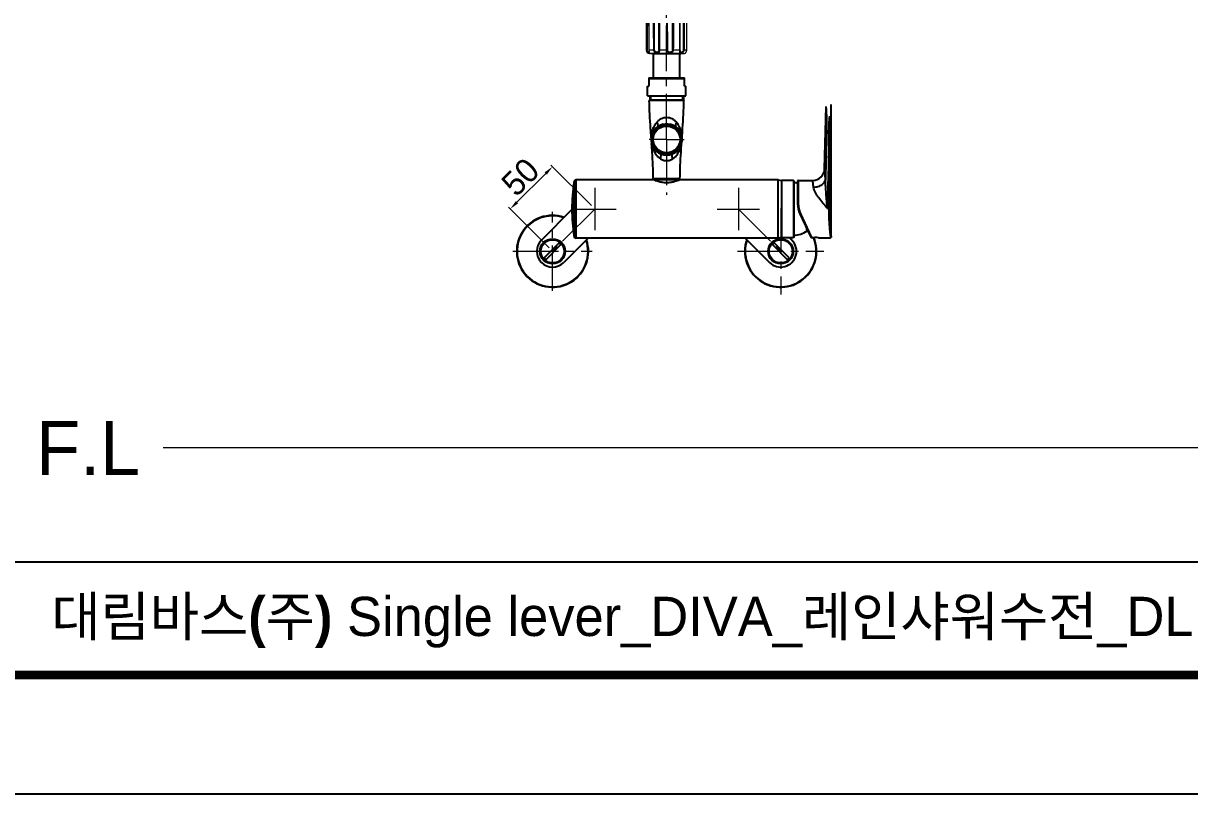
# Model space of a CAD drawing. Extents: x 0 to 3160, y 0 to 2315.
# Drawn here: x 595 to 1569, y 0 to 644 of the extents above; entities that cross this region are included whole.
import ezdxf

# ---------------------------------------------------------------- set-up
doc = ezdxf.new("R2010")
doc.units = 0
doc.header["$LTSCALE"] = 4
doc.header["$MEASUREMENT"] = 0
doc.header["$PDMODE"] = 3
doc.header["$PDSIZE"] = -10
doc.linetypes.add('CENTER2', pattern=[28.575000000000003, 19.05, -3.175, 3.175, -3.175])
doc.layers.get('0').update_dxf_attribs({"linetype": 'CONTINUOUS'})
doc.layers.get('DEFPOINTS').update_dxf_attribs({"linetype": 'CONTINUOUS'})
doc.layers.add('1', color=7, linetype='CONTINUOUS', true_color=0xffffff)
doc.layers.add('Cneter', color=1, linetype='CENTER2', lineweight=13)
doc.layers.add('치수선', color=7, linetype='CONTINUOUS', lineweight=20)
doc.layers.add('DEF_LAYER_ASSEM_MEMBER', color=7, linetype='CONTINUOUS')
doc.styles.add('Daelim Dimension', font='')
doc.styles.get('Daelim Dimension').set_extended_font_data('나눔고딕')
doc.dimstyles.new('DEFAULT', dxfattribs={"dimscale": 2, "dimtxt": 2, "dimasz": 2, "dimexe": 0, "dimexo": 2, "dimgap": 1, "dimtad": 1, "dimdec": 1, "dimzin": 9, "dimdsep": 46, "dimtxsty": 'Daelim Dimension', "dimcen": 0.5, "dimclrd": 252, "dimclre": 252, "dimclrt": 3, "dimadec": 1, "dimazin": 0, "dimtfac": 1, "dimtdec": 1, "dimtix": 1, "dimtmove": 0, "dimatfit": 3, "dimfxl": 1, "dimtolj": 1, "dimtzin": 1, "dimlwd": 9, "dimlwe": 9, "dimarcsym": 0})

# ---------------------------------------------------------------- blocks, each defined once
blk = doc.blocks.new('*D8')
at = {"color": 5, "lineweight": 9, "ltscale": 0.5, "transparency": 16777216}
for p, q in [((1007.214415159126, 494.5195804091482), (1031.256045719442, 518.5612109694698)), ((1069.475655054412, 491.6553101334928), (1035.49868640656, 525.6322787813359)), ((1034.120315995112, 456.2999710741849), (1000.143347347261, 490.276939722028))]:
    blk.add_line(p, q, dxfattribs=at)
at = {"color": 5, "ltscale": 0.5, "transparency": 16777216}
for points in [[(1030.313236677859, 519.5040200110518), (1032.198854761024, 517.6184019278879), (1036.912899968933, 524.2180652189629)], [(1006.271606117544, 495.4623894507301), (1008.157224200708, 493.5767713675663), (1001.557560909634, 488.8627261596551)]]:
    blk.add_solid(points, dxfattribs=at)
at = {"layer": 'DEFPOINTS', "color": 0, "ltscale": 0.5, "transparency": 16777216}
for p in [(1036.912899968933, 524.2180652189629), (1072.304082179158, 488.826883008747), (1036.948743119859, 453.4715439494391)]:
    blk.add_point(p, dxfattribs=at)
at = {"color": 7, "ltscale": 0.5, "transparency": 16777216, "insert": (1010.142990454583, 515.6326356740069), "char_height": 20, "attachment_point": 5, "rotation": 45.00000000000709, "style": 'Daelim Dimension'}
blk.add_mtext('\\A1;50', dxfattribs=at)

msp = doc.modelspace()

# ---------------------------------------------------------------- linework, layer by layer
msp.add_line((1143.304082179158, 618.5268830087466), (1121.304082179158, 618.5268830087466))
at = {"color": 5}
msp.add_line((50.80561065673828, 193.9725952148438), (2594.861236572266, 193.9725952148438), dxfattribs=at)
at = {"ltscale": 0.5}
msp.add_lwpolyline([(0, 0), (3159.520004272461, 0), (3159.520004272461, 2315.039978027344), (0, 2315.039978027344)], close=True, dxfattribs=at)
at = {"color": 5, "linetype": 'ByBlock', "lineweight": 200, "const_width": 7.279999999999999}
msp.add_lwpolyline([(50.80561065673828, 99.1279296875), (3108.405616760254, 99.1279296875), (3108.405616760254, 2261.287963867188), (50.80561065673828, 2261.287963867188)], close=True, dxfattribs=at)
at = {"layer": '1', "color": 7, "linetype": 'Continuous', "lineweight": 18}
for p, q in [((1115.170478679158, 644.1167940087466), (1115.301036679159, 621.6757000087464)), ((1117.889053679159, 618.8093970087466), (1120.500300679158, 618.5268830087466)), ((1144.107863679158, 618.5268830087466), (1120.500300679158, 618.5268830087466)), ((1144.107863679158, 618.5268830087466), (1146.719109679158, 618.8093970087466))]:
    msp.add_line(p, q, dxfattribs=at)
at = {"layer": '1', "color": 7, "linetype": 'Continuous', "lineweight": 13}
for p, q in [((1115.602335679158, 621.6757000087464), (1115.301036679159, 621.6757000087464)), ((1121.558187679158, 621.6757000087464), (1117.461415679159, 621.6757000087464)), ((1146.719109679158, 618.8093970087466), (1117.889053679159, 618.8093970087466)), ((1132.542163679159, 621.6757000087464), (1126.265544679159, 621.6757000087464)), ((1143.414738679158, 621.6757000087464), (1137.895171679159, 621.6757000087464)), ((1149.088513679158, 621.6757000087464), (1146.908666679158, 621.6757000087464))]:
    msp.add_line(p, q, dxfattribs=at)
at = {"layer": '1', "color": 7, "linetype": 'Continuous', "lineweight": 18}
for centre, radius, start, end in [((1118.200987679158, 621.6925720087465), 2.9, 180.3333329999999, 263.8251269999777), ((1120.554081679158, 619.0239820087463), 0.499999999687501, 263.8251269999777, 270), ((1144.054081679159, 619.0239820087463), 0.499999999687501, 270, 276.1748730000207), ((1146.407175679159, 621.6925720087465), 2.9, 276.1748730000207, 299.9052350000584)]:
    msp.add_arc(centre, radius, start, end, dxfattribs=at)
at = {"layer": '1', "color": 7, "linetype": 'Continuous', "lineweight": 13}
for centre, major_axis, ratio, start_param, end_param in [((1116.584598679158, 621.6815180087469), (-0.9999763877555136, -0.006871967087189919), 0.004975, 5.302367287257733, 6.094650488186611), ((1118.334342679158, 621.6815180087469), (-0.9999978656089196, -0.002066102193357242), 0.008229, 0.0551008193274898, 0.5096054776802728), ((1122.190175679159, 621.6815180087469), (0.9999641940692576, 0.008462303392696885), 0.000606, 4.028239513729078, 4.820522715066583), ((1126.620682679159, 621.6815180087469), (-0.9999931303681261, 0.003706644925552731), 0.007631000000000001, 0.4154766212526781, 1.207759822943341), ((1132.528161679159, 621.6815180087469), (0.9999814361457295, 0.006093222750955008), 0.005904, 4.726355791663655, 5.518638992992949), ((1137.566348679159, 621.6815180087469), (-0.9999700084097568, 0.007744822824618218), 0.003464, 1.113607590658326, 1.905890792342862), ((1142.761298679158, 621.6815180087469), (0.9999996190003849, 0.000872925425101058), 0.008439, 5.42450179514351, 6.216784996474015), ((1146.049741679159, 621.6815180087469), (-0.9999667134111928, 0.00815917086987469), 0.002325, 3.679185711801588, 4.471468913496086)]:
    msp.add_ellipse(centre, major_axis=major_axis, ratio=ratio, start_param=start_param, end_param=end_param, dxfattribs=at)
at = {"layer": '1', "color": 7, "linetype": 'Continuous', "lineweight": 18}
msp.add_ellipse((1148.101387679159, 621.6815180087469), major_axis=(0.9999886907281261, -0.004755882229063192), ratio=0.007026, start_param=6.122653886246837, end_param=6.914937087576194, dxfattribs=at)
at = {"layer": '1', "color": 7, "linetype": 'Continuous', "lineweight": 13}
for points in [[(1115.602335293037, 621.6757001254214), (1115.550844005362, 629.1560649067042), (1115.499352717687, 636.6364296879874), (1115.447861430011, 644.1167944692697)], [(1115.904544682075, 644.1166009184199), (1115.945776497655, 636.6383435845873), (1115.987008313235, 629.1600862507544), (1116.028240128816, 621.6818289169214)], [(1117.418013950087, 644.1167941555486), (1117.432481159242, 636.6364294788377), (1117.446948368397, 629.1560648021268), (1117.461415577553, 621.6757001254164)], [(1121.558187871519, 621.6757001254214), (1121.493765849998, 629.1560650578563), (1121.429343828475, 636.6364299902912), (1121.364921806953, 644.1167949227261)], [(1125.705753681648, 621.6818289169214), (1125.727998188396, 629.16008649988), (1125.750242695144, 636.6383440828381), (1125.772487201892, 644.1166016657962)], [(1126.353523110115, 644.1167946689443), (1126.324196872851, 636.636429821102), (1126.294870635587, 629.1560649732592), (1126.265544398323, 621.6757001254164)], [(1132.542163699204, 621.6757001254214), (1132.494954726191, 629.1560648244222), (1132.447745753179, 636.6364295234225), (1132.400536780166, 644.1167942224229)], [(1137.124910699667, 621.6818289169214), (1137.171384345818, 629.1600861796942), (1137.21785799197, 636.6383434424674), (1137.264331638123, 644.1166007052402)], [(1138.073364867995, 644.1167946691494), (1138.013967256321, 636.6364298212384), (1137.954569644645, 629.1560649733274), (1137.89517203297, 621.6757001254164)], [(1143.414738413034, 621.6757001254214), (1143.406832089531, 629.1560649471539), (1143.398925766029, 636.636429768886), (1143.391019442525, 644.1167945906182)], [(1146.288348350748, 621.6818289169214), (1146.337305602731, 629.160086333231), (1146.386262854714, 636.6383437495406), (1146.435220106697, 644.1166011658506)], [(1147.093695010059, 644.1167943510773), (1147.032018827483, 636.6364296091901), (1146.970342644904, 629.156064867303), (1146.908666462327, 621.6757001254164)], [(1149.088513469192, 621.6757001254214), (1149.123609251902, 629.1560647960669), (1149.158705034611, 636.6364294667128), (1149.193800817321, 644.1167941373587)]]:
    msp.add_open_spline(points, degree=3, dxfattribs=at)
at = {"layer": '1', "color": 7, "linetype": 'Continuous', "lineweight": 18}
for points, knots in [([(1117.288096343667, 644.1167739463663), (1117.288442214545, 643.9572804077065), (1117.29077841983, 642.8795732248818), (1117.29473531654, 641.04965723957), (1117.299595740973, 638.7930308857185), (1117.303460307092, 636.9928320038202), (1117.307329848524, 635.1851846270292), (1117.312111745197, 632.943630427746), (1117.318609776798, 629.8832979644994), (1117.326716620993, 626.0416049703986), (1117.332623675271, 623.2200232609048), (1117.335835951725, 621.6790057395415)], [0, 0, 0, 0, 0.0213247711632055, 0.1440927293615808, 0.2446653525023822, 0.3230426412290896, 0.384784873694818, 0.486353422411842, 0.6227454643687826, 0.7939609833902991, 1, 1, 1, 1]), ([(1149.094840853205, 621.6775952090284), (1149.099962056091, 622.7618133383003), (1149.109419968691, 624.7642450156759), (1149.122429793038, 627.5188860271337), (1149.133086818968, 629.7755130421183), (1149.141587832805, 631.5757130418046), (1149.150123460383, 633.3833627908607), (1149.160707143844, 635.6249216480792), (1149.17515548649, 638.6852622148444), (1149.188927553486, 641.60268994943), (1149.197883148091, 643.5000042969587), (1149.200794181474, 644.116750064893)], [0, 0, 0, 0, 0.1449545302006532, 0.2677150457568928, 0.368281563533489, 0.4466540848439347, 0.5083925934808863, 0.6099550754818576, 0.7463389802055487, 0.9175443166939028, 1, 1, 1, 1]), ([(1147.854093248637, 619.1793204695205), (1147.860022949882, 619.1834189235096), (1147.871894570912, 619.1916242766251), (1147.970881145873, 619.2640225762107), (1148.125950053495, 619.3942293211066), (1148.424713912561, 619.6936912321626), (1148.793725095692, 620.2463671158657), (1149.045066255186, 621.0092823132618), (1149.073865845657, 621.4510266359707), (1149.088513469073, 621.6757001254168)], [0, 0, 0, 0, 0.1038553457084216, 0.2079246922293622, 0.3184675448105985, 0.4363181500365246, 0.7001787429503538, 0.8475093293368925, 1, 1, 1, 1]), ([(1148.660580723331, 620.0854750031417), (1148.675978365171, 620.1113912025812), (1148.75750441344, 620.2535553070602), (1148.897216103209, 620.5513623328434), (1148.98970981864, 620.8638912496899), (1149.023192241466, 621.0207742856683)], [0, 0, 0, 0, 0.1067022716779811, 0.564731751720043, 1, 1, 1, 1])]:
    msp.add_open_spline(points, degree=3, knots=knots, dxfattribs=at)
at = {"layer": '1', "color": 7, "linetype": 'Continuous', "lineweight": 13}
for points, weights in [([(1122.298099739285, 621.6818289169241), (1122.24689102749, 629.1600790677858), (1122.196111047425, 636.6383362939118), (1122.145644728513, 644.1165989112551)], [1.00000000007275, 1.000000000075473, 1.000000000078156, 1.000000000080793]), ([(1133.249869612552, 621.6818289169241), (1133.212710752047, 629.1600790628931), (1133.176132816269, 636.6383362841275), (1133.140005640606, 644.1165988965786)], [1.00000000007252, 1.000000000075234, 1.000000000077909, 1.000000000080536]), ([(1143.759094909831, 621.6818289169241), (1143.753372944294, 629.1600791955843), (1143.748112275292, 636.6383365495103), (1143.74322854981, 644.1165992946535)], [1.00000000007305, 1.000000000075782, 1.000000000078474, 1.000000000081127])]:
    msp.add_rational_spline(points, weights, degree=3, dxfattribs=at)
for points, knots in [([(1117.461415577526, 621.6757001254168), (1117.470381293298, 621.4519959406443), (1117.488051622008, 621.0111023656964), (1117.636522988783, 620.2476322846851), (1117.863238365301, 619.5815235084833), (1117.920738260268, 619.2886645244753), (1117.828460818301, 619.1937836352804), (1117.659504499465, 619.165012730331), (1117.36284748523, 619.223178484378), (1116.970145502502, 619.3946676598121), (1116.487257745172, 619.6940185021031), (1115.980321326941, 620.2467962427299), (1115.657183312909, 621.0095041495401), (1115.620826430431, 621.4511027486751), (1115.602335292898, 621.6757001254168)], [0, 0, 0, 0, 0.0759945805998849, 0.1497760193957676, 0.2820795981004951, 0.3955280006027183, 0.4483588358831172, 0.5000480691611758, 0.6037010385658875, 0.659010690246542, 0.7179782517287541, 0.8499979378041722, 0.9237088393372462, 1, 1, 1, 1]), ([(1126.265544398273, 621.6757001254168), (1126.260926128408, 621.4519942331376), (1126.251824083612, 621.0110972929319), (1126.156725686328, 620.2476583464518), (1125.892277629609, 619.5813477108759), (1125.304177727986, 619.2388582569902), (1124.551346410426, 619.1507941394257), (1123.822788557082, 619.2231433025131), (1123.213782435999, 619.3946749027673), (1122.55159274261, 619.6940136052635), (1121.961673977263, 620.2467971459382), (1121.615453757536, 621.0095039725966), (1121.577494153737, 621.4511026889986), (1121.558187870943, 621.6757001254168)], [0, 0, 0, 0, 0.0760230122516425, 0.1498320546923099, 0.2821851316991315, 0.3956759782982817, 0.4998610236731652, 0.6035527724796512, 0.6588831170221108, 0.7178727398180714, 0.8499418179928535, 0.9236802967476344, 1, 1, 1, 1]), ([(1137.89517203292, 621.6757001254168), (1137.879135576865, 621.4519959401714), (1137.847529684271, 621.0111023644431), (1137.553270502992, 620.2476322834136), (1136.921971738126, 619.5815235079917), (1136.093889484789, 619.2886645242979), (1135.45888063266, 619.1937836352527), (1134.849447336424, 619.1650127303269), (1134.251014049048, 619.223178484558), (1133.710914135555, 619.3946676604814), (1133.179196996628, 619.6940185030676), (1132.782359557519, 620.2467962430128), (1132.575051065935, 621.0095041494174), (1132.553251151306, 621.451102748516), (1132.542163698464, 621.6757001254168)], [0, 0, 0, 0, 0.0759945807591359, 0.1497760196580175, 0.2820795981970731, 0.3955280006586189, 0.4483588359749338, 0.5000480691776339, 0.6037010387485905, 0.6590106905872634, 0.7179782518616692, 0.8499979378183886, 0.9237088392843256, 1, 1, 1, 1]), ([(1146.9086664623, 621.6757001254168), (1146.888708808699, 621.451994232516), (1146.84937471556, 621.0110972912853), (1146.493763105004, 620.2476583447824), (1145.790219456382, 619.5813477102274), (1144.894311692859, 619.2388582568965), (1144.18302414957, 619.1507941393807), (1143.768491183248, 619.2231433027487), (1143.549723414067, 619.3946749036468), (1143.397358977306, 619.6940136065305), (1143.379247478822, 620.2467971463093), (1143.407860117143, 621.0095039724356), (1143.412419504607, 621.4511026887899), (1143.414738412473, 621.6757001254168)], [0, 0, 0, 0, 0.0760230124608288, 0.1498320550367761, 0.2821851318257439, 0.3956759783713533, 0.4998610236952294, 0.6035527727200852, 0.658883117470684, 0.7178727399929551, 0.8499418180116631, 0.9236802966781674, 1, 1, 1, 1])]:
    msp.add_open_spline(points, degree=3, knots=knots, dxfattribs=at)
for points, weights, knots in [([(1117.467221105029, 620.3308750429132), (1117.467448592623, 620.2738889120728), (1117.462836987947, 620.2282323187455), (1117.442883073488, 620.154636427907), (1117.427422009731, 620.1268726459803), (1117.365068538011, 620.062835484081), (1117.301483722754, 620.0450367423177), (1117.139847744821, 620.0451426765931), (1117.040891259372, 620.0623384508358), (1116.810595621264, 620.1482094975909), (1116.680907809194, 620.2162388961997), (1116.481429521402, 620.3942683605992), (1116.415872220443, 620.4653085989557), (1116.291601856487, 620.6395811446291), (1116.233691636529, 620.7427064590856), (1116.136793710619, 620.9759319304139), (1116.097131910068, 621.1080220982076), (1116.043712888537, 621.3847385128975), (1116.029060235194, 621.5333226002831), (1116.028240128816, 621.6818289169214)], [1.000000000007744, 1.000000000008082, 1.000000000008434, 1.000000000009116, 1.000000000009423, 1.000000000010226, 1.00000000001054, 1.000000000010539, 1.000000000010226, 1.000000000009161, 1.000000000008413, 1.000000000007374, 1.000000000007063, 1.000000000006555, 1.000000000006373, 1.000000000006154, 1.000000000006121, 1.000000000006087, 1.000000000006089, 1.00000000000609], [0, 0, 0, 0, 0.0816496131819026, 0.0816496131819026, 0.1651360119835485, 0.1651360119835485, 0.3321088095868373, 0.3321088095868373, 0.4990816071901276, 0.4990816071901276, 0.6660544047934179, 0.6660544047934179, 0.7495408035950623, 0.7495408035950623, 0.8330272023967081, 0.8330272023967081, 0.9165136011983526, 0.9165136011983526, 1, 1, 1, 1]), ([(1125.705753681647, 621.6818289169214), (1125.70529947367, 621.5329600865052), (1125.698636345815, 621.3883382744252), (1125.670449245283, 621.1077367094808), (1125.649334652256, 620.9780893312827), (1125.588555962517, 620.742773520411), (1125.549401612262, 620.6403573229345), (1125.451749886333, 620.4652745406524), (1125.393813576622, 620.3935284975532), (1125.263401560534, 620.2759477791069), (1125.18973197187, 620.2290509158302), (1125.031958450843, 620.1546364278956), (1124.947866598663, 620.1268726459707), (1124.680934137033, 620.0628354840619), (1124.48221798354, 620.0450367423146), (1124.073148602952, 620.0451426765958), (1123.859201620498, 620.0623384508067), (1123.422381765973, 620.1482094977055), (1123.203936333602, 620.2162388964061), (1122.899726566215, 620.3942683606101), (1122.804787063137, 620.465308598923), (1122.631997842148, 620.639581144761), (1122.555328736596, 620.7427064590383), (1122.430697962644, 620.9759319304871), (1122.381748882637, 621.1080220981339), (1122.316546182959, 621.3847385128552), (1122.299116668487, 621.5333226004523), (1122.298099738954, 621.6818289169214)], [1.000000000006057, 1.000000000006058, 1.000000000006049, 1.000000000006085, 1.000000000006116, 1.000000000006341, 1.00000000000652, 1.000000000007017, 1.000000000007339, 1.000000000008019, 1.000000000008384, 1.000000000009063, 1.000000000009375, 1.000000000010171, 1.000000000010481, 1.000000000010481, 1.000000000010172, 1.000000000009111, 1.000000000008363, 1.000000000007338, 1.000000000007014, 1.000000000006515, 1.000000000006342, 1.00000000000612, 1.000000000006081, 1.000000000006054, 1.000000000006058, 1.000000000006057], [0, 0, 0, 0, 0.0624999999999999, 0.0624999999999999, 0.1249999999999999, 0.1249999999999999, 0.1875000000000004, 0.1875000000000004, 0.2499999999999998, 0.2499999999999998, 0.3125000000000002, 0.3125000000000002, 0.3749999999999996, 0.3749999999999996, 0.4999999999999995, 0.4999999999999995, 0.6249999999999993, 0.6249999999999993, 0.7499999999999992, 0.7499999999999992, 0.8124999999999997, 0.8124999999999997, 0.874999999999999, 0.874999999999999, 0.9374999999999996, 0.9374999999999996, 1, 1, 1, 1]), ([(1137.124910699667, 621.6818289169214), (1137.123974680315, 621.5329600865198), (1137.108933608296, 621.3883382741878), (1137.048934430771, 621.1077367082817), (1137.004966848929, 620.9780893308798), (1136.887828923108, 620.7427735187293), (1136.815852928829, 620.640357322518), (1136.648546825489, 620.4652745397075), (1136.55427510418, 620.3935284973568), (1136.353562287425, 620.2759477788595), (1136.24528841458, 620.2290509154291), (1136.023741216429, 620.1546364278483), (1135.910366088146, 620.126872645933), (1135.563755301647, 620.06283548398), (1135.322889306551, 620.0450367423109), (1134.857794633816, 620.0451426765985), (1134.628965324931, 620.0623384506857), (1134.19001411672, 620.1482094981798), (1133.98502411014, 620.2162388972538), (1133.718425995473, 620.394268360657), (1133.63852753893, 620.4653085987884), (1133.498069457377, 620.6395811453053), (1133.438515793169, 620.7427064588446), (1133.344468295284, 620.9759319307859), (1133.309135754499, 621.1080220978265), (1133.262658444462, 621.3847385126819), (1133.250607532374, 621.5333226011503), (1133.249869612323, 621.6818289169214)], [1.000000000005968, 1.000000000005971, 1.000000000005969, 1.000000000005994, 1.000000000006033, 1.000000000006252, 1.000000000006421, 1.000000000006921, 1.000000000007234, 1.000000000007902, 1.00000000000826, 1.000000000008935, 1.000000000009244, 1.000000000010018, 1.000000000010333, 1.000000000010334, 1.000000000010031, 1.000000000008979, 1.000000000008241, 1.000000000007231, 1.000000000006922, 1.00000000000643, 1.000000000006243, 1.000000000006039, 1.000000000005992, 1.000000000005964, 1.00000000000597, 1.000000000005968], [0, 0, 0, 0, 0.0625000000000005, 0.0625000000000005, 0.1250000000000001, 0.1250000000000001, 0.1875000000000005, 0.1875000000000005, 0.2500000000000009, 0.2500000000000009, 0.3125000000000002, 0.3125000000000002, 0.3750000000000005, 0.3750000000000005, 0.5000000000000002, 0.5000000000000002, 0.6250000000000009, 0.6250000000000009, 0.7500000000000006, 0.7500000000000006, 0.8125000000000009, 0.8125000000000009, 0.8750000000000001, 0.8750000000000001, 0.9375000000000008, 0.9375000000000008, 1, 1, 1, 1]), ([(1146.288348350748, 621.6818289169214), (1146.287368493882, 621.5329600865298), (1146.270987362456, 621.3883382740369), (1146.207250389861, 621.1077367075259), (1146.161002739427, 620.9780893306261), (1146.042315714788, 620.742773517667), (1145.971196444202, 620.640357322256), (1145.812520348639, 620.4652745391113), (1145.726024001849, 620.3935284972345), (1145.548926142111, 620.2759477787031), (1145.456710533642, 620.229050915178), (1145.275054054492, 620.1546364278188), (1145.185445132618, 620.1268726459084), (1144.921339060541, 620.0628354839318), (1144.751027099997, 620.0450367423091), (1144.447530100927, 620.0451426766012), (1144.310890242413, 620.062338450608), (1144.075197830817, 620.1482094984822), (1143.979580352203, 620.2162388977913), (1143.875338109744, 620.3942683606865), (1143.847866075444, 620.465308598702), (1143.805461031217, 620.6395811456514), (1143.790888629185, 620.7427064587209), (1143.771430277076, 620.9759319309769), (1143.766246763798, 621.1080220976328), (1143.760242093372, 621.3847385125728), (1143.759208539389, 621.5333226015914), (1143.759094909809, 621.6818289169214)], [1.000000000006046, 1.00000000000605, 1.000000000006038, 1.000000000006068, 1.00000000000611, 1.000000000006326, 1.000000000006504, 1.000000000007005, 1.000000000007325, 1.000000000008006, 1.000000000008364, 1.000000000009048, 1.000000000009355, 1.000000000010147, 1.000000000010466, 1.000000000010457, 1.000000000010161, 1.000000000009099, 1.000000000008352, 1.000000000007316, 1.000000000007008, 1.000000000006507, 1.00000000000633, 1.000000000006108, 1.000000000006068, 1.000000000006042, 1.00000000000605, 1.000000000006046], [0, 0, 0, 0, 0.0625, 0.0625, 0.1250000000000004, 0.1250000000000004, 0.1875000000000001, 0.1875000000000001, 0.2499999999999998, 0.2499999999999998, 0.3125000000000006, 0.3125000000000006, 0.3750000000000002, 0.3750000000000002, 0.5000000000000007, 0.5000000000000007, 0.625, 0.625, 0.7500000000000003, 0.7500000000000003, 0.8125000000000001, 0.8125000000000001, 0.8749999999999997, 0.8749999999999997, 0.9375000000000006, 0.9375000000000006, 1, 1, 1, 1])]:
    msp.add_rational_spline(points, weights, degree=3, knots=knots, dxfattribs=at)
at = {"layer": 'Cneter', "lineweight": 5, "ltscale": 0.5}
for p, q in [((1132.304082179158, 547.0268830087468), (1132.304082179158, 1078.454717234858)), ((1132.304082179158, 547.0268830087468), (1117.744471533058, 547.0268830087468)), ((1132.304082179158, 547.0268830087468), (1146.863692825158, 547.0268830087468)), ((1132.304082179158, 547.0268830087468), (1132.304082179158, 500.6538306562468)), ((1072.304082179158, 506.5768830087468), (1072.304082179158, 471.0768830087468)), ((1192.304082179158, 506.5768830087468), (1192.304082179158, 471.0768830087468)), ((1072.304082179158, 488.8268830087469), (1036.948743119782, 453.4715439494391)), ((1054.554082179158, 488.8268830087468), (1090.054082179158, 488.8268830087468)), ((1174.554082179158, 488.8268830087468), (1210.054082179158, 488.8268830087468)), ((1192.304082179257, 488.8268830087468), (1227.659421238635, 453.4715439494391)), ((1227.659421238559, 489.5092553076392), (1227.659421238559, 417.4338325913392)), ((1036.948743119859, 420.3709586758392), (1036.948743119859, 486.5721292230392)), ((1003.848157846259, 453.4715439494391), (1070.049328393459, 453.4715439494391)), ((1191.621709880359, 453.4715439494391), (1263.697132596659, 453.4715439494391))]:
    msp.add_line(p, q, dxfattribs=at)
at = {"layer": 'DEF_LAYER_ASSEM_MEMBER', "color": 7, "linetype": 'Continuous'}
for p, q in [((1121.304082179158, 598.5268830087468), (1121.304082179158, 618.5268830087468)), ((1143.304082179158, 598.5268830087468), (1143.304082179158, 618.5268830087468)), ((1117.454082179158, 598.5268830087468), (1147.154082179159, 598.5268830087468)), ((1117.454082179158, 598.5268830087468), (1117.454082179158, 591.5268830087468)), ((1147.154082179159, 591.5268830087468), (1147.154082179159, 598.5268830087468)), ((1116.304082179158, 591.5268830087468), (1117.454082179158, 591.5268830087468)), ((1116.304082179158, 583.5268830087468), (1116.304082179158, 591.5268830087468)), ((1147.154082179159, 591.5268830087468), (1148.304082179158, 591.5268830087468)), ((1148.304082179158, 583.5268830087468), (1148.304082179158, 591.5268830087468)), ((1116.304082179158, 583.5268830087468), (1148.304082179158, 583.5268830087468)), ((1118.304082179158, 580.0268830087468), (1117.841006125358, 579.5638069549469)), ((1146.767158232858, 579.5638069549469), (1117.841006125358, 579.5638069549469)), ((1118.304082179158, 583.5268830087468), (1118.304082179158, 580.0268830087468)), ((1118.304082179158, 580.0268830087468), (1146.304082179158, 580.0268830087468)), ((1146.304082179158, 583.5268830087468), (1146.304082179158, 580.0268830087468)), ((1146.304082179158, 580.0268830087468), (1146.767158232858, 579.5638069549469)), ((1269.823793952759, 465.3268830087468), (1269.823793952759, 576.2322610206469)), ((1264.402899512859, 522.5651135256469), (1265.765591825158, 574.6042334292468)), ((1129.482838986758, 559.7172244775469), (1129.591346999157, 559.2291401757468)), ((1135.125320416159, 559.7172245371469), (1135.016812385958, 559.2291402343468)), ((1121.304082179158, 513.1268830087469), (1056.657852929959, 513.1268830087469)), ((1121.144844150358, 514.2357040669468), (1143.463320207858, 514.2357040669468)), ((1121.144844150358, 514.2357040669468), (1121.554082179158, 513.5268830087468)), ((1121.516280685258, 513.2323467631469), (1121.304082179158, 513.3268830087469)), ((1121.554082179158, 513.5268830087468), (1143.054082179158, 513.5268830087468)), ((1121.554082179158, 513.5268830087468), (1121.554082179158, 513.2160305933469)), ((1143.463320207858, 514.2357040669468), (1143.054082179158, 513.5268830087468)), ((1143.054082179158, 513.5268830087468), (1143.054082179158, 513.2159957193468)), ((1143.304082179158, 513.3268830087469), (1143.087295192157, 513.2303188914468)), ((1225.447105277359, 513.1268830087469), (1143.304082179158, 513.1268830087469)), ((1225.447105277359, 464.5268830087468), (1225.447105277359, 513.1268830087469)), ((1238.423793952758, 512.8268830087468), (1228.223793952759, 512.8268830087468)), ((1238.723793952759, 512.5268830087468), (1238.423793952758, 512.8268830087468)), ((1238.423793952758, 512.8268830087468), (1238.423793952758, 464.8268830087468)), ((1238.723793952759, 512.5262370162468), (1238.723793952759, 465.1275290011469)), ((1241.823793952759, 512.3268830087468), (1241.823793952759, 493.2607762615469)), ((1242.323793952759, 512.8268830087468), (1254.406326263059, 512.8268830087468)), ((1053.135520023459, 488.3259398764392), (1027.614933608258, 462.8053534611392)), ((1243.697638211959, 484.8084110267468), (1252.796799570559, 465.2951965224469)), ((1249.723793952759, 470.8440787201469), (1249.723793952759, 471.8852783367468)), ((1029.958440472259, 447.8954548642392), (1042.524832205158, 460.4618465971391)), ((1031.372654034659, 446.4812413018392), (1043.939045767458, 459.0476330347392)), ((1066.671701202558, 464.5268830088391), (1046.282552631559, 444.1377344378391)), ((1225.447105277359, 464.5268830087468), (1056.657852929959, 464.5268830087468)), ((1197.936463155858, 464.5268830088391), (1218.325611726859, 444.1377344378391)), ((1233.235510323759, 446.4812413018392), (1220.669118590959, 459.0476330347392)), ((1234.649723886158, 447.8954548642392), (1222.083332153259, 460.4618465971391)), ((1238.423793952758, 464.8268830087468), (1228.223793952759, 464.8268830087468)), ((1234.971701202559, 464.8268830088392), (1236.993230750159, 462.8053534611392)), ((1238.723793952759, 465.1268830087469), (1238.423793952758, 464.8268830087468)), ((1253.253418632059, 465.0027358229469), (1256.323793952759, 465.0027355948469)), ((1259.223793952759, 464.8268830087468), (1269.323793952759, 464.8268830087468))]:
    msp.add_line(p, q, dxfattribs=at)
at = {"layer": 'DEF_LAYER_ASSEM_MEMBER', "color": 9, "linetype": 'Continuous'}
for p, q in [((1117.454082179158, 598.0268830087468), (1147.154082179159, 598.0268830087468)), ((1132.304082145358, 560.0424680662469), (1132.304074518558, 559.5439995824469)), ((1054.900869382158, 466.0287243435469), (1054.900869382158, 511.6250416738469)), ((1056.657852929959, 464.5268830087468), (1056.657852929959, 513.1268830087469)), ((1228.223793952759, 512.8268830087468), (1228.223793952759, 464.8268830087468)), ((1242.323793952759, 512.8268830087468), (1242.323793952759, 493.3551144159468)), ((1266.651669405359, 489.1619753368469), (1267.779146940458, 489.1619753368469)), ((1244.150792105558, 484.9387166927468), (1253.029254654059, 465.4936853122468)), ((1249.499088040358, 470.4266902137468), (1249.499088040358, 472.3671617208468)), ((1253.029254654059, 465.4936853122468), (1253.253419830258, 465.0027356013468))]:
    msp.add_line(p, q, dxfattribs=at)
at = {"layer": 'DEF_LAYER_ASSEM_MEMBER', "color": 2, "linetype": 'Continuous'}
for p, q in [((1118.904082179159, 583.5268830087468), (1118.904082179159, 580.0268830087468)), ((1145.704082179158, 583.5268830087468), (1145.704082179158, 580.0268830087468))]:
    msp.add_line(p, q, dxfattribs=at)
at = {"layer": 'DEF_LAYER_ASSEM_MEMBER', "color": 7, "linetype": 'Continuous'}
for centre, radius in [((1132.304082179158, 547.0268830087468), 12.5), ((1036.948743119859, 453.4715439494391), 10.5), ((1036.948743119859, 453.4715439494391), 10), ((1036.948743119859, 453.4715439494391), 9.75), ((1227.659421238559, 453.4715439494391), 10.5), ((1227.659421238559, 453.4715439494391), 10), ((1227.659421238559, 453.4715439494391), 9.75)]:
    msp.add_circle(centre, radius, dxfattribs=at)
at = {"layer": 'DEF_LAYER_ASSEM_MEMBER', "color": 9, "linetype": 'Continuous'}
msp.add_circle((1132.304082179158, 547.0268830087468), 11.2101910828, dxfattribs=at)
for centre, radius, start, end in [((1009.132544148559, 560.3875121253468), 257.0284261897, 358.5780114764994, 3.128862433799317), ((1395.799811724559, 554.5765722149469), 128.0090593389, 174.6851616313021, 180.2608565954016), ((1447.364444836759, 553.7054766800468), 178.9670543271, 176.0103133489992, 179.9107620450998), ((1262.594594240958, 493.3489215336468), 20.2708012342, 179.9824957080001, 204.5125513525053), ((1036.948743119859, 453.4715439494391), 29.6728526794, 71.47804001790445, 18.52196930699458), ((1227.659421238559, 453.4715439494391), 29.6728526794, 161.4780400178962, 22.91548078440504)]:
    msp.add_arc(centre, radius, start, end, dxfattribs=at)
at = {"layer": 'DEF_LAYER_ASSEM_MEMBER', "color": 7, "linetype": 'Continuous'}
for centre, radius, start, end in [((1132.304082179158, 547.0268830087468), 13.0001616166, 102.5336313935069, 77.46634708122293), ((1254.406327045859, 522.8268796172468), 9.9999990025, 269.9999955147962, 358.5000193078989), ((1199.604082179159, 488.8268830087468), 146.4881422925, 171.0465812092004, 188.9534187907997), ((1056.657852929959, 511.3482268822469), 1.7786561265, 90, 171.0465812092004), ((1228.223793952759, 525.8268830087468), 13, 257.667096899985, 270), ((1237.362998498158, 488.8268830087468), 22.042045374, 78.30229519520574, 86.46051681630776), ((1242.323793952759, 512.3268830087468), 0.5, 90, 180), ((1261.823793952759, 493.2607762615469), 20, 180, 205.0000000000078), ((1036.948743119859, 453.4715439494391), 30, 71.16475236340291, 18.83525362370326), ((1237.362998498158, 488.8268830087468), 22.042045374, 273.5394831836923, 303.4073736132157), ((1249.223793952759, 470.8440787201469), 0.5, 303.4073736132157, 0), ((1036.948743119859, 453.4715439494391), 13.2, 135.0000000000057, 315.0000000000057), ((1031.826415879958, 448.3497170244391), 16.160439185, 44.99874571019261, 48.54644438699022), ((1031.826916194858, 448.3492167096392), 16.1604391849, 41.45355561300752, 45.00125428978668), ((1056.657852929959, 466.3055391352469), 1.7786561265, 188.9534187907997, 270), ((1227.659421238559, 453.4715439494391), 30, 161.1647523633978, 22.65427476789283), ((1227.659421238559, 453.4715439494391), 13.2, 224.9999999999942, 44.99999999999424), ((1232.781248163459, 448.3492167097392), 16.1604391848, 134.9987457102133, 138.5464443869925), ((1232.781748478459, 448.3497170244391), 16.160439185, 131.4535556130098, 135.0012542898074), ((1228.223793952759, 451.8268830087468), 13, 90, 102.332903100015), ((1256.317784019759, 440.9036252774468), 24.0991110667, 83.07408961091359, 89.98571134861525), ((1269.323793042458, 465.3268870872469), 0.4999999975, 270.000104308482, 359.9995326324008), ((1042.070570044858, 458.5938711893392), 16.1604391849, 221.4535556130075, 225.0012542897867), ((1042.071070359858, 458.5933708745392), 16.160439185, 224.9987457101926, 228.5464443869902), ((1222.537093998559, 458.5933708745392), 16.160439185, 311.4535556130098, 315.0012542898074), ((1222.537594313659, 458.5938711892392), 16.1604391848, 314.9987457102133, 318.5464443869924)]:
    msp.add_arc(centre, radius, start, end, dxfattribs=at)
for points, start_tangent, end_tangent in [([(1119.431858487158, 548.7030517135469), (1118.903916616358, 556.4136977204469), (1117.841006125358, 579.5638069549469)], (-0.0696540217522614, 0.9975712091142844), (-0.01619263039937409, 0.9998688907655591)), ([(1145.176361125257, 548.7038430542469), (1145.704286943658, 556.4142913040469), (1146.767158232858, 579.5638069549469)], (0.0696539642289233, 0.9975712131307699), (0.01619263039814328, 0.9998688907655789)), ([(1129.482835152858, 559.7173660795469), (1130.174292659258, 559.8542047774469), (1132.304082228758, 560.0425007187469)], (0.9761928549535547, 0.2169043797105727), (0.9999997574916814, -0.000696431316600153)), ([(1129.591319750758, 559.2292627994468), (1130.259795288158, 559.3618461394468), (1132.304086245858, 559.5440354297468)], (0.9761903904561816, 0.2169154710503789), (0.9999997636188276, -0.0006875771150397665)), ([(1132.304082123757, 560.0425036083469), (1133.024376854658, 560.0206325844468), (1135.125335930058, 559.7173655809469)], (0.9999997612677802, 0.0006909879758621636), (0.9761928078503576, -0.2169045917015936)), ([(1132.304086149058, 559.5440381835468), (1132.993894236159, 559.5228933248469), (1135.016844861359, 559.2292636674468)], (0.9999997678587922, 0.0006813826838601211), (0.9761904355938761, -0.2169152679159275)), ([(1121.144844150358, 514.2357040669468), (1120.270239971058, 536.2817852951468), (1119.785095663558, 543.6237253058468)], (-0.008278376408083033, 0.9999657336549319), (-0.06863700466590544, 0.9976417000058151)), ([(1143.463320207858, 514.2357040669468), (1144.337962268359, 536.2823924915468), (1144.823124381958, 543.6245347204468)], (0.008278376408239623, 0.9999657336549307), (0.06863738758831595, 0.997641673660965)), ([(1143.087295192157, 513.2303188914468), (1139.285099089559, 511.8047874002468), (1136.035735370358, 511.0344836454469), (1132.292208771658, 510.7186665482469), (1128.550371041358, 511.0382071032469), (1125.305255230158, 511.8102041819469), (1121.516280685258, 513.2323467631469)], (-0.9147006297408723, -0.4041321045792474), (-0.9146487141088788, 0.4042495884710022)), ([(1253.253418632059, 465.0027358229469), (1252.982559449958, 465.0824027316468), (1252.796799570559, 465.2951965224469)], (-0.9999999999995841, -9.12004495539078e-07), (-0.422619824618668, 0.906307058253044))]:
    msp.add_spline(points, degree=3, dxfattribs=dict(at, start_tangent=start_tangent, end_tangent=end_tangent))
at = {"layer": 'DEF_LAYER_ASSEM_MEMBER', "color": 9, "linetype": 'Continuous'}
for points, start_tangent, end_tangent in [([(1121.767097455058, 558.0685393664468), (1120.271015275458, 554.1141427114468), (1119.629216403659, 549.8940531722468)], (-0.4606483245880503, -0.8875827403990134), (-0.05627273782869524, -0.9984154340640289)), ([(1124.105523913258, 561.4330597697468), (1123.424940541858, 560.6382710440469), (1121.767097455058, 558.0685393664468)], (-0.6779598873961543, -0.7350988988440902), (-0.4606483245773634, -0.8875827404045596)), ([(1132.304082179158, 565.2952908632468), (1129.870313198859, 564.9917760074469), (1127.641582924858, 564.1520686668468), (1125.716904615558, 562.9222390195469), (1124.105523913258, 561.4330597697468)], (-0.9999999998681696, -1.623764317823143e-05), (-0.6779629605915514, -0.7350960645153385)), ([(1124.105525858758, 561.4330599655468), (1124.653993031958, 560.1227260792468), (1124.864953466258, 558.9091343936468), (1124.836422179158, 558.3753378251469), (1124.718604609458, 557.9078706260468), (1124.514126377858, 557.5177017239469), (1124.228585328058, 557.2146480162468)], (0.470462738841423, -0.8824198611555766), (-0.7836593674895793, -0.6211907885230048)), ([(1140.502640444958, 561.4330597697468), (1138.891262024058, 562.9222372079469), (1136.966582770858, 564.1520679288468), (1134.737846698457, 564.9917772174468), (1132.304082179158, 565.2952908632468)], (-0.6779627406161238, 0.7350962673937846), (-0.9999999998713978, 1.603759948626839e-05)), ([(1140.502639954359, 561.4330598191468), (1139.954172270958, 560.1227256842468), (1139.743211455558, 558.9091336423468), (1139.771742666258, 558.3753369201469), (1139.889560263358, 557.9078696319468), (1140.094038634058, 557.5177007439469), (1140.379579922857, 557.2146471869468)], (-0.4704629603934459, -0.8824197430349319), (0.7836599029425557, -0.6211901130250417)), ([(1142.841085566459, 558.0685028505469), (1142.348937623457, 558.9508208409469), (1140.502640444958, 561.4330597697468)], (-0.4606470483645774, 0.8875834027475968), (-0.6779603865841752, 0.735098438457487)), ([(1144.978988748358, 549.8933290931469), (1144.337238378757, 554.1137955244468), (1142.841085566459, 558.0685028505469)], (-0.05624290161291323, 0.9984171152470095), (-0.4606470483699828, 0.8875834027447916)), ([(1266.081815805959, 554.0091373891469), (1265.082755078459, 514.0867960049468)], (-0.02503261822818209, -0.9996866349134824), (-0.02500187458693371, -0.9996874042755263)), ([(1267.792083941458, 553.9937733685468), (1267.146900169459, 554.0063394629468), (1266.614226890058, 554.0134573667468), (1266.246955167559, 554.0144240268469), (1266.081815806058, 554.0091373891469)], (-0.9997600634315624, 0.02190469281496903), (-0.989515746803549, -0.1444250214741712)), ([(1268.397607578159, 553.9842170620468), (1268.329815182558, 553.9880990130468), (1268.188836937159, 553.9913175770469), (1267.792083945158, 553.9937719704469)], (-0.9885276907059686, 0.1510397454563694), (-0.9999982689489159, -0.001860671699072576)), ([(1267.792083941458, 553.9937733685468), (1267.867426436158, 537.7549684090468)], (0.004242231402575744, -0.9999910016958787), (0.005042863641047677, -0.9999872846823092)), ([(1268.397607578159, 553.9842170620468), (1268.363369702059, 537.7479873188469)], (-0.002418523740687717, -0.9999970753671812), (-0.001794596589070529, -0.9999983897102448)), ([(1120.108420060958, 542.6343513511468), (1120.989737837158, 539.3018270726468), (1122.381213670758, 536.1701876269468), (1124.381614355758, 533.2887363700469), (1127.139704419658, 530.8716513514469)], (0.1845734612266695, -0.9828187205231732), (0.8412954951608611, -0.5405755172240432)), ([(1137.468459938558, 530.8716513514469), (1140.226028742058, 533.2881375370469), (1142.226163655858, 536.1687632208469), (1143.617610201058, 539.2994856042468), (1144.499098999759, 542.6309144618468)], (0.8412949177418463, 0.5405764158578693), (0.1847109788219694, 0.9827928847435914)), ([(1267.867426436158, 537.7549684091468), (1266.651669405359, 489.1619753368469)], (-0.02502991267079553, -0.9996867026582341), (-0.02499279739752774, -0.9996876312520059)), ([(1267.867426436158, 537.7549684091468), (1267.779146940458, 489.1619753368469)], (-0.001789651435134443, -0.9999983985725882), (-0.001843780896877761, -0.9999983002345576)), ([(1268.363369702059, 537.7479873188469), (1268.197777733359, 537.7526374720469), (1267.867426436158, 537.7549684090468)], (-0.9939243322400109, 0.1100655340297246), (-0.9999983991968028, 0.001789302610446614)), ([(1268.363369702059, 537.7479873188469), (1268.274844302558, 489.1549942466468)], (-0.00179463652007151, -0.9999983896385839), (-0.001848916757946696, -0.9999982907519503)), ([(1127.139708925358, 530.8716519029468), (1127.372778230358, 531.6382789122468), (1127.537932248159, 532.3763686640468), (1127.630287667158, 533.0644664335468), (1127.647420425257, 533.6838461337469), (1127.588770490058, 534.2169963518469), (1127.456065821758, 534.6490090489468), (1127.252835700257, 534.9679320829468), (1126.985063622858, 535.1646758246468)], (0.324012140657818, 0.9460529227830431), (-0.9124427716936985, 0.4092043357345099)), ([(1127.139704419658, 530.8716513514469), (1129.559959297658, 529.7169614711469), (1132.304082179158, 529.2806549880469)], (0.8413578985372232, -0.540478386773262), (0.9999999901997831, -0.000140001549067293)), ([(1132.304082179158, 529.2806549880469), (1135.048203685058, 529.7169618815468), (1137.468459938558, 530.8716513514469)], (0.9999999910090669, 0.0001340964803747045), (0.841359372078724, 0.5404760929174345)), ([(1137.468443108158, 530.8716534095469), (1137.235375162358, 531.6382843682469), (1137.070222333358, 532.3763771123469), (1136.977868056258, 533.0644767307468), (1136.960736460258, 533.6838571317469), (1137.019387614559, 534.2170070505468), (1137.152093601459, 534.6490187237468), (1137.355325220458, 534.9679403329468), (1137.623099095657, 535.1646825522469)], (-0.3240088725815355, 0.9460540420549147), (0.9124455066779144, 0.40919823721918)), ([(1265.082755078459, 514.0867960049468), (1264.952274787958, 515.9897957356468), (1264.825694175159, 517.6791667662468), (1264.708199329858, 519.1388519372468), (1264.604611062859, 520.3544832151468), (1264.519199630658, 521.3136784262468), (1264.484452199758, 521.6938573189468), (1264.455506792959, 522.0063578812468), (1264.432677090459, 522.2503009910469), (1264.416190604858, 522.4250424028469), (1264.406232426259, 522.5300609296469), (1264.402899512859, 522.5651135256469)], (-0.06505860509558976, 0.997881444813469), (0.1465285430022556, 0.9892064426021681)), ([(1255.120845295359, 506.8415475625469), (1254.982270897159, 508.1958271242468), (1254.848496298258, 509.3930455961469), (1254.724901444359, 510.4234944219468), (1254.616395271459, 511.2787242616469), (1254.569166363859, 511.6383476852469), (1254.527249711758, 511.9516115041469), (1254.491065418559, 512.2178323036469), (1254.460959123058, 512.4364529610468), (1254.437236456259, 512.6069824262469), (1254.420119022358, 512.7290643360468), (1254.414097455458, 512.7718406908468), (1254.409786592259, 512.8024100762468), (1254.407193756359, 512.8207612564469), (1254.406326263059, 512.8268830087468)], (-0.0968639289693054, 0.9952976335069974), (-0.5857874249584577, 0.8104647387521183)), ([(1265.082753045659, 514.0867960582468), (1264.770559035458, 512.6955620802469), (1264.121793077858, 511.3616490784468), (1263.159147286058, 510.1321606048468), (1261.916184182359, 509.0495549734468), (1258.770983740758, 507.4700288936468), (1255.120845295359, 506.8415443369469)], (-0.09872259943558881, -0.9951149925313558), (-0.9995505473610911, -0.02997838004534752)), ([(1266.651669405359, 489.1619753368469), (1266.128914661658, 495.4190438004468), (1265.642617053658, 501.6678176927468), (1265.249110154758, 507.8990482969468), (1265.121789320158, 511.0016762245468), (1265.082755078459, 514.0867960049468)], (-0.08405006989813206, 0.9964615324989315), (0.008359597235488394, 0.9999650579565571)), ([(1266.651669405359, 489.1619753368469), (1262.985158392259, 493.7016682480468), (1259.535907950958, 498.2164045102468), (1257.990748794358, 500.4535710647469), (1256.653403262359, 502.6614916434468), (1255.637090771659, 504.8114607049469), (1255.120845295359, 506.8415475625469)], (-0.631166580517743, 0.7756473087928171), (-0.09694838813217004, 0.9952894101911133)), ([(1242.323793952759, 493.3551144157469), (1242.132701275259, 493.3479168661469), (1241.970195141459, 493.3274919747469), (1241.861941538958, 493.2968309186468), (1241.823793952759, 493.2607762615469)], (-0.9999999999999998, -2.711462348704593e-08), (0, -1)), ([(1267.779146940458, 489.1619753368469), (1267.830958990859, 484.4282655442468), (1267.994867247959, 479.8692483468469), (1268.244975802658, 475.6639885327468), (1268.390494594059, 473.7456197647468), (1268.542211336158, 471.9751182204469), (1268.694216901358, 470.3694945789468), (1268.840607546059, 468.9442346935468), (1268.975704480958, 467.7131877256468), (1269.094257983858, 466.6885055362469), (1269.145855628858, 466.2568543279468), (1269.191647408658, 465.8804792057468), (1269.231183261358, 465.5603324345469), (1269.264079302258, 465.2972319385468), (1269.290007904159, 465.0918736634468), (1269.308713861259, 464.9447944129469), (1269.315292944159, 464.8932474051468), (1269.320006011959, 464.8563984675469), (1269.323793952759, 464.8268830087468)], (-0.001802162718934332, -0.9999983761034488), (0.4836900181065244, -0.8752393766188253)), ([(1268.274845791258, 489.1549942466468), (1268.108781582859, 489.1596365921469), (1267.779146940458, 489.1619752794468)], (-0.9942622728704166, 0.1069697749205504), (-0.9999983010120593, 0.001843359160596752)), ([(1268.274844302558, 489.1549942466468), (1268.491713384959, 480.0447662938469), (1269.041125984759, 472.3144103914468), (1269.340185148459, 469.3499906385468), (1269.594155375358, 467.1452958880469), (1269.764069409659, 465.7862179030469), (1269.823793952759, 465.3268830087468)], (-0.001846848665842883, -0.9999982945735485), (0.1408875417089432, -0.9900256060280517)), ([(1244.150792105558, 484.9387169087468), (1243.984380294558, 484.8688124311469), (1243.840765978759, 484.8197339817468), (1243.740684362958, 484.7987368704469), (1243.697638211959, 484.8084110267468)], (-0.9105298781573095, -0.4134432742019576), (-0.4226348512575655, 0.9063000510330427))]:
    msp.add_spline(points, degree=3, dxfattribs=dict(at, start_tangent=start_tangent, end_tangent=end_tangent))
at = {"layer": 'DEF_LAYER_ASSEM_MEMBER', "color": 40, "linetype": 'Continuous'}
for points, start_tangent, end_tangent in [([(1268.971079726159, 487.8268830087468), (1268.953943680559, 487.8422333972468), (1268.937353570558, 487.8871401980468), (1268.921425043459, 487.9614765179468), (1268.906921718859, 488.0625219699469), (1268.894420143459, 488.1861382710468), (1268.884245334759, 488.3289569104468), (1268.872102074059, 488.6555893176468), (1268.872196156559, 489.0033380309468), (1268.884469746959, 489.3286004627469), (1268.907366337358, 489.5949248044468), (1268.921816854059, 489.6945351282469), (1268.937614751359, 489.7675756379468), (1268.954080527059, 489.8117774748468), (1268.971079726159, 489.8268830087468)], (-1, 0), (1, 0)), ([(1268.971079726159, 489.8268830087468), (1268.988038806659, 489.8115423084469), (1269.004138342658, 489.7666595104469), (1269.019307589058, 489.6923624984469), (1269.032881958258, 489.5913596695469), (1269.044406495858, 489.4677703311468), (1269.053668029559, 489.3249582968468), (1269.064586223658, 488.9982512213468), (1269.064502481859, 488.6503693967468), (1269.053465771558, 488.3250326702469), (1269.032471153359, 488.0587449280468), (1269.018940334959, 487.9591745109469), (1269.003889995458, 487.8861674087468), (1268.987906550659, 487.8419823384468), (1268.971079726159, 487.8268830087468)], (1, 0), (-1, 0))]:
    msp.add_spline(points, degree=3, dxfattribs=dict(at, start_tangent=start_tangent, end_tangent=end_tangent))
at = {"layer": '치수선'}
msp.add_line((2191.409677330766, 289.093061488364), (711.5668423763855, 289.093061488364), dxfattribs=at)

# ---------------------------------------------------------------- texts
at = {"color": 2, "insert": (618.0256576538086, 164.6287841796875), "char_height": 32.79216376800001, "width": 1570.830797284305, "attachment_point": 1, "style": 'Daelim Dimension'}
msp.add_mtext('{\\fPretendard Variable SemiBold|b0|i0|c129|p2;대림바스(주)} Single lever_DIVA_레인샤워수전_DL B3010', dxfattribs=at)
at = {"layer": '치수선', "insert": (692.3048337093933, 311.5258617813326), "char_height": 45, "attachment_point": 3, "style": 'Daelim Dimension'}
msp.add_mtext_dynamic_manual_height_columns('F.L', width=17.41092732240713, gutter_width=12.5, heights=[0], dxfattribs=at)

# ---------------------------------------------------------------- dimensions: what is measured, and where the dimension line sits
at = {"color": 5, "ltscale": 0.5}
dim = msp.add_aligned_dim(p1=(1036.948743119859, 453.4715439494391), p2=(1072.304082179158, 488.8268830087469), distance=50.050689870111256, dimstyle='DEFAULT', override={"dimtxt": 10, "dimasz": 4, "dimexe": 1, "dimdec": 0, "dimclrd": 5, "dimclre": 5, "dimclrt": 7}, dxfattribs=at)
dim.commit()
dim.dimension.update_dxf_attribs({"geometry": '*D8', "text_midpoint": (1010.142990454583, 515.6326356740069)})

doc.saveas('drawing.dxf')
